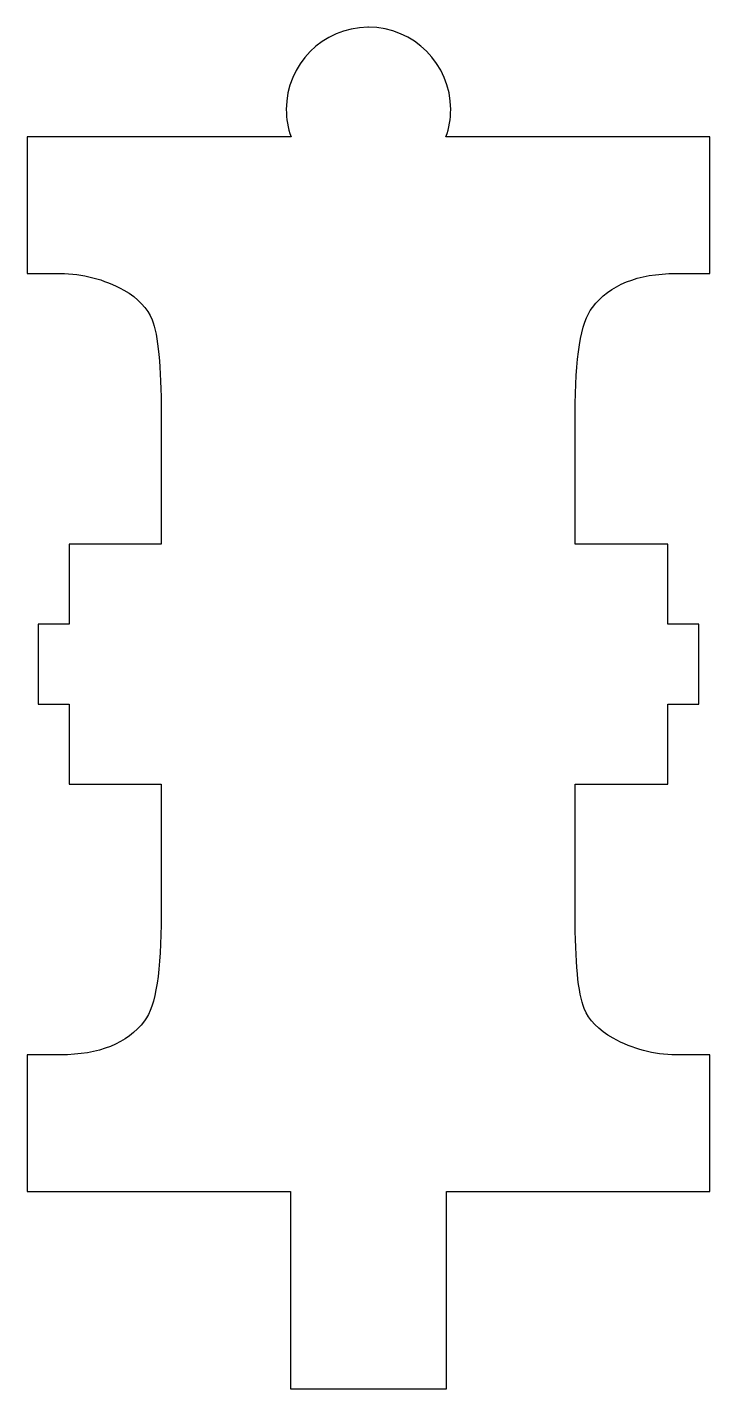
# Model space of a CAD drawing. Extents: x 93 to 146, y 74 to 180.
import ezdxf

# ---------------------------------------------------------------- set-up
doc = ezdxf.new("R2010")
doc.units = 0
doc.layers.add('Layer_1', color=7, linetype='CONTINUOUS')

msp = doc.modelspace()

# ---------------------------------------------------------------- linework, layer by layer
at = {"layer": 'Layer_1', "color": 7}
msp.add_lwpolyline([(119.510533, 179.58598)], close=True, dxfattribs=at)
for points in [[(113.580147, 171.119313), (93.198962, 171.119313), (93.198962, 160.557684), (95.759012, 160.557684)], [(143.320448, 160.557684), (145.934243, 160.557684), (145.934243, 171.119313), (125.553574, 171.119313)], [(103.547684, 149.728889), (103.547684, 139.660768), (96.447342, 139.660768), (96.447342, 133.472), (94.053691, 133.472), (94.053691, 127.283745), (96.447342, 127.283745), (96.447342, 121.094977), (103.547684, 121.094977), (103.547684, 111.027375)], [(135.531776, 111.027375), (135.531776, 121.094977), (142.685863, 121.094977), (142.685863, 127.283745), (145.079514, 127.283745), (145.079514, 133.472), (142.685863, 133.472), (142.685863, 139.660768), (135.531776, 139.660768), (135.531776, 149.728889)], [(95.759528, 100.198061), (93.198962, 100.198061), (93.198962, 89.636432), (113.53467, 89.636432), (113.53467, 74.396535), (125.599567, 74.396535), (125.599567, 89.636432), (145.934243, 89.636432), (145.934243, 100.198061), (143.320448, 100.198061)]]:
    msp.add_lwpolyline(points, dxfattribs=at)
for points in [[(119.510533, 179.58598), (116.025534, 179.555079), (113.21672, 176.721109), (113.216861, 173.23598)], [(119.56686, 179.58598), (119.548059, 179.586059), (119.529332, 179.586059), (119.510533, 179.58598)], [(125.91686, 173.23598), (125.91686, 176.74299), (123.07387, 179.58598), (119.56686, 179.58598)], [(113.216861, 173.23598), (113.2169, 172.514908), (113.339746, 171.799123), (113.580147, 171.119313)], [(125.553574, 171.119313), (125.793964, 171.799123), (125.916821, 172.514908), (125.91686, 173.23598)], [(95.759012, 160.557684), (97.46613, 160.557684), (99.101972, 160.131369), (100.666723, 159.277659)], [(136.865546, 157.943889), (138.217017, 159.68661), (140.368698, 160.557684), (143.320448, 160.557684)], [(100.666723, 159.277659), (101.769102, 158.637439), (102.498055, 157.872531), (102.854185, 156.983743)], [(135.531776, 149.728889), (135.531776, 154.067608), (135.976737, 156.8059), (136.865546, 157.943889)], [(102.854185, 156.983743), (103.316644, 155.810122), (103.547684, 153.391868), (103.547684, 149.728889)], [(103.547684, 111.027375), (103.547684, 106.688656), (103.121369, 103.950472), (102.267659, 102.812372)], [(136.225792, 103.772521), (135.763332, 104.946142), (135.531776, 107.364296), (135.531776, 111.027375)], [(138.465966, 101.478602), (137.328186, 102.118725), (136.581942, 102.88372), (136.225792, 103.772521)], [(102.267659, 102.812372), (100.9163, 101.069763), (98.746886, 100.198061), (95.759528, 100.198061)], [(143.320448, 100.198061), (141.613428, 100.198061), (139.995204, 100.624903), (138.465966, 101.478602)]]:
    msp.add_open_spline(points, degree=3, dxfattribs=at)

doc.saveas('drawing.dxf')
